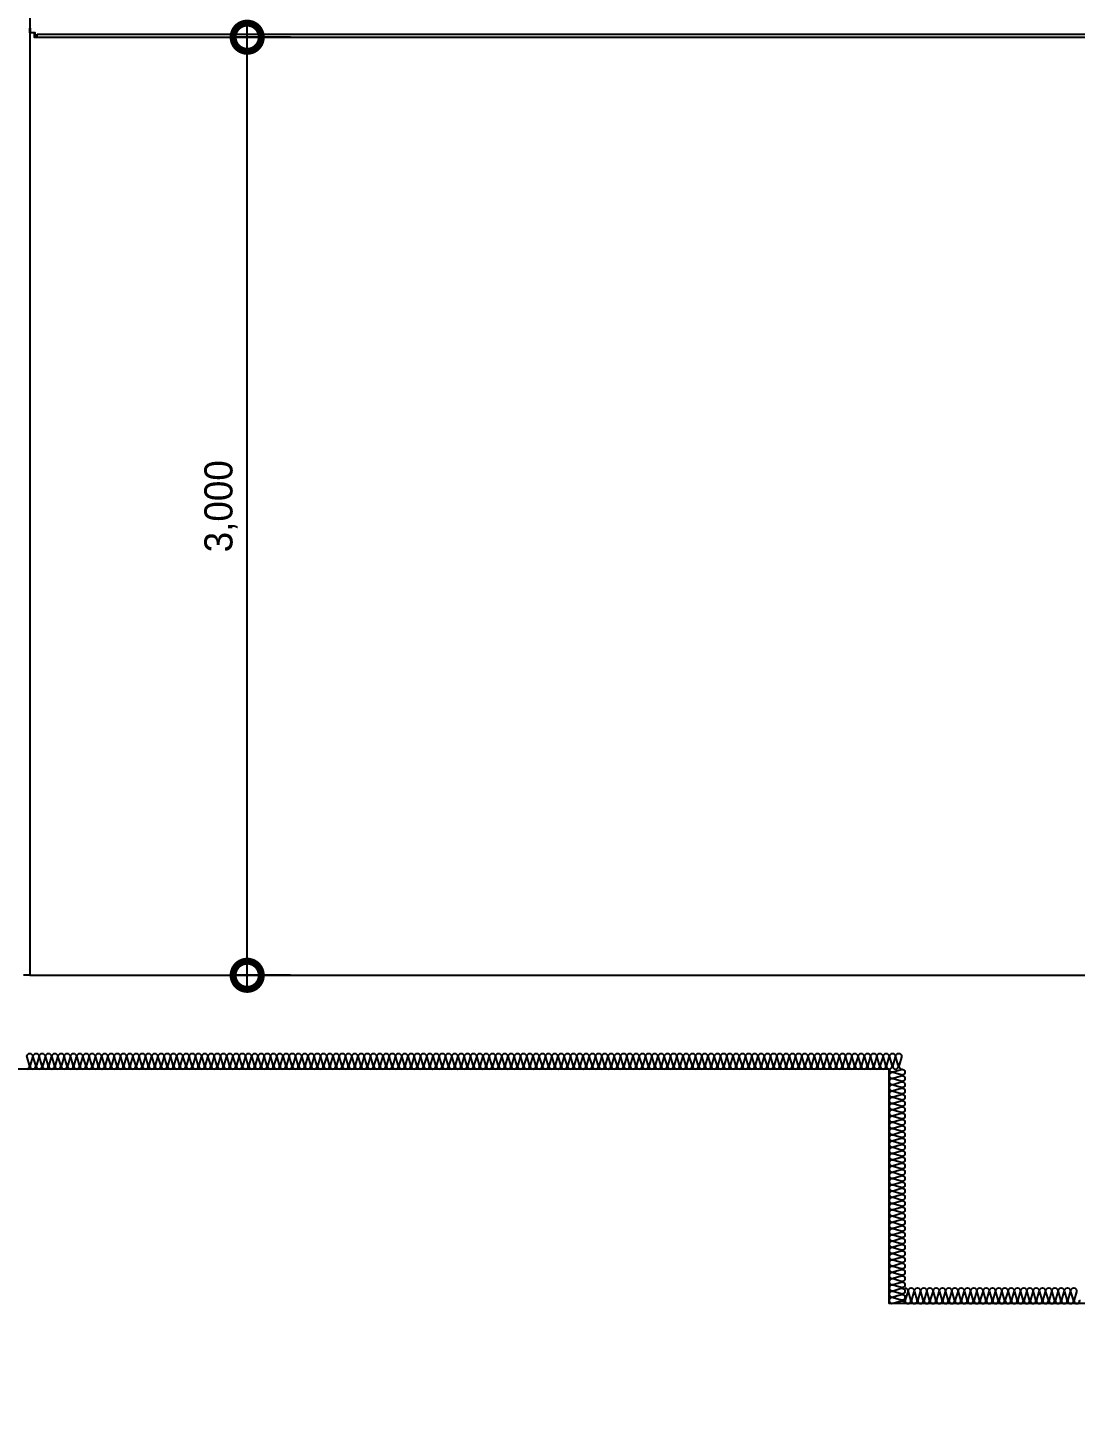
# Model space of a CAD drawing. Header units: millimetres. Extents: x 19868 to 801382, y -4805 to 85279.
# Drawn here: x 531732 to 535083, y 40875 to 45309 of the extents above; entities that cross this region are included whole.
import ezdxf

# ---------------------------------------------------------------- set-up
doc = ezdxf.new("R2010")
doc.units = ezdxf.units.MM
doc.header["$LTSCALE"] = 250
doc.layers.get('Defpoints').update_dxf_attribs({"color": 151})
for name, color, linetype in [('A-CEIL', 8, 'Continuous'), ('A-FIN', 6, 'Continuous'), ('A-WALL-D', 7, 'Continuous'), ('ISL', 251, 'Continuous'), ('MO-S', 3, 'Continuous')]:
    doc.layers.add(name, color=color, linetype=linetype)
doc.layers.add('CK', color=221, linetype='Continuous', plot=False)
doc.styles.add('Gdim', font='')
doc.styles.get('Gdim').set_extended_font_data('Dotum')
doc.dimstyles.new('Gdim50', dxfattribs={"dimscale": 30, "dimtxt": 3, "dimasz": 6, "dimexe": 1.5, "dimexo": 2, "dimgap": 1, "dimtad": 1, "dimdec": 0, "dimzin": 0, "dimdsep": 46, "dimlunit": 6, "dimtxsty": 'Gdim', "dimblk": 'DOTSMALL', "dimcen": 1.5, "dimdle": 1.5, "dimclrd": 256, "dimclre": 256, "dimclrt": 256, "dimazin": 0, "dimtfac": 1, "dimtdec": 0, "dimtix": 1, "dimtmove": 2, "dimatfit": 3, "dimldrblk": 'DOTSMALL', "dimfxl": 1.5, "dimtolj": 1, "dimtzin": 0, "dimlwd": -1, "dimlwe": -1, "dimarcsym": 1})

# ---------------------------------------------------------------- blocks, each defined once
blk = doc.blocks.new('_DotSmall')
at = {"color": 0, "linetype": 'ByBlock', "const_width": 0.5}
blk.add_lwpolyline([(-0.0625, 0, 1), (0.0625, 0, 1)], format="xyb", close=True, dxfattribs=at)
blk = doc.blocks.new('*D84')
at = {"layer": 'CK', "transparency": 16777216}
for p, q in [((532433.8, 42233.9), (532433.8, 45323.9)), ((532572.1, 45278.9), (532388.8, 45278.9)), ((532572.1, 42278.9), (532388.8, 42278.9))]:
    blk.add_line(p, q, dxfattribs=at)
at = {"layer": 'Defpoints', "color": 0, "transparency": 16777216}
for p in [(532433.8, 45278.9), (532632.1, 45278.9), (532632.1, 42278.9)]:
    blk.add_point(p, dxfattribs=at)
at = {"layer": 'CK', "transparency": 16777216, "xscale": 180, "yscale": 180, "zscale": 180}
for p, rotation in [((532433.8, 45278.9), 90), ((532433.8, 42278.9), 270)]:
    blk.add_blockref('_DotSmall', p, dxfattribs=dict(at, rotation=rotation))
at = {"layer": 'CK', "transparency": 16777216, "insert": (532350.1, 43778.9), "char_height": 90, "attachment_point": 5, "rotation": 90, "style": 'Gdim'}
blk.add_mtext('\\A1;3,000', dxfattribs=at)
blk = doc.blocks.new('*U129')
at = {"layer": 'A-WALL-D'}
for p, q in [((3316587.6, 478501.4), (3316587.6, 472011.4)), ((3316587.6, 472011.4), (3316567.6, 472011.4))]:
    blk.add_line(p, q, dxfattribs=at)

msp = doc.modelspace()

# ---------------------------------------------------------------- linework, layer by layer
at = {"layer": 'A-CEIL'}
for p, q in [((531761.3, 45288.9, 0), (538138.2, 45288.9, 0)), ((531761.3, 45278.9, 0), (538138.2, 45278.9, 0))]:
    msp.add_line(p, q, dxfattribs=at)
at = {"layer": 'A-FIN'}
msp.add_line((531738.2, 42278.9), (538038.2, 42278.9), dxfattribs=at)
at = {"layer": 'ISL'}
msp.add_line((531761.3, 45278.9), (531761.3, 45288.9), dxfattribs=at)
msp.add_lwpolyline([(538188.2, 41428.9), (537688.2, 41428.9), (537688.2, 41978.9), (535188.2, 41978.9), (535188.2, 41228.9), (534488.2, 41228.9), (534488.2, 41978.9), (528888.2, 41978.9), (528888.2, 41328.9), (528488.2, 41328.9), (528488.2, 42228.9), (528588.2, 42228.9), (528588.2, 42878.9), (522838.2, 42878.9), (522838.2, 42078.9), (523338.2, 42078.9), (523338.2, 41078.9), (522538.2, 41078.9), (522538.2, 41828.9), (511388.2, 41828.9), (511388.2, 41078.9), (511088.2, 41078.9), (511088.2, 34028.9), (511038.2, 34028.9)], dxfattribs=at)
for points in [[(531728.2, 41978.9, 0.509267), (531737, 41991.1), (531729.4, 42016.8, -1.372593), (531747, 42016.8), (531739.4, 41991.1, 0.509267), (531748.2, 41978.9, 0.509267), (531757, 41991.1), (531749.4, 42016.8, -1.372593), (531767, 42016.8), (531759.4, 41991.1, 0.509267), (531768.2, 41978.9, 0.509267), (531777, 41991.1), (531769.4, 42016.8, -1.372593), (531787, 42016.8), (531779.4, 41991.1, 0.509267), (531788.2, 41978.9, 0.509267), (531797, 41991.1), (531789.4, 42016.8, -1.372593), (531807, 42016.8), (531799.4, 41991.1, 0.509267), (531808.2, 41978.9, 0.509267), (531817, 41991.1), (531809.4, 42016.8, -1.372593), (531827, 42016.8), (531819.4, 41991.1, 0.509267), (531828.2, 41978.9, 0.509267), (531837, 41991.1), (531829.4, 42016.8, -1.372593), (531847, 42016.8), (531839.4, 41991.1, 0.509267), (531848.2, 41978.9, 0.509267), (531857, 41991.1), (531849.4, 42016.8, -1.372593), (531867, 42016.8), (531859.4, 41991.1, 0.509267), (531868.2, 41978.9, 0.509267), (531877, 41991.1), (531869.4, 42016.8, -1.372593), (531887, 42016.8), (531879.4, 41991.1, 0.509267), (531888.2, 41978.9, 0.509267), (531897, 41991.1), (531889.4, 42016.8, -1.372593), (531907, 42016.8), (531899.4, 41991.1, 0.509267), (531908.2, 41978.9, 0.509267), (531917, 41991.1), (531909.4, 42016.8, -1.372593), (531927, 42016.8), (531919.4, 41991.1, 0.509267), (531928.2, 41978.9, 0.509267), (531937, 41991.1), (531929.4, 42016.8, -1.372593), (531947, 42016.8), (531939.4, 41991.1, 0.509267), (531948.2, 41978.9, 0.509267), (531957, 41991.1), (531949.4, 42016.8, -1.372593), (531967, 42016.8), (531959.4, 41991.1, 0.509267), (531968.2, 41978.9, 0.509267), (531977, 41991.1), (531969.4, 42016.8, -1.372593), (531987, 42016.8), (531979.4, 41991.1, 0.509267), (531988.2, 41978.9, 0.509267), (531997, 41991.1), (531989.4, 42016.8, -1.372593), (532007, 42016.8), (531999.4, 41991.1, 0.509267), (532008.2, 41978.9, 0.509267), (532017, 41991.1), (532009.4, 42016.8, -1.372593), (532027, 42016.8), (532019.4, 41991.1, 0.509267), (532028.2, 41978.9, 0.509267), (532037, 41991.1), (532029.4, 42016.8, -1.372593), (532047, 42016.8), (532039.4, 41991.1, 0.509267), (532048.2, 41978.9, 0.509267), (532057, 41991.1), (532049.4, 42016.8, -1.372593), (532067, 42016.8), (532059.4, 41991.1, 0.509267), (532068.2, 41978.9, 0.509267), (532077, 41991.1), (532069.4, 42016.8, -1.372593), (532087, 42016.8), (532079.4, 41991.1, 0.509267), (532088.2, 41978.9, 0.509267), (532097, 41991.1), (532089.4, 42016.8, -1.372593), (532107, 42016.8), (532099.4, 41991.1, 0.509267), (532108.2, 41978.9, 0.509267), (532117, 41991.1), (532109.4, 42016.8, -1.372593), (532127, 42016.8), (532119.4, 41991.1, 0.509267), (532128.2, 41978.9, 0.509267), (532137, 41991.1), (532129.4, 42016.8, -1.372593), (532147, 42016.8), (532139.4, 41991.1, 0.509267), (532148.2, 41978.9, 0.509267), (532157, 41991.1), (532149.4, 42016.8, -1.372593), (532167, 42016.8), (532159.4, 41991.1, 0.509267), (532168.2, 41978.9, 0.509267), (532177, 41991.1), (532169.4, 42016.8, -1.372593), (532187, 42016.8), (532179.4, 41991.1, 0.509267), (532188.2, 41978.9, 0.509267), (532197, 41991.1), (532189.4, 42016.8, -1.372593), (532207, 42016.8), (532199.4, 41991.1, 0.509267), (532208.2, 41978.9, 0.509267), (532217, 41991.1), (532209.4, 42016.8, -1.372593), (532227, 42016.8), (532219.4, 41991.1, 0.509267), (532228.2, 41978.9, 0.509267), (532237, 41991.1), (532229.4, 42016.8, -1.372593), (532247, 42016.8), (532239.4, 41991.1, 0.509267), (532248.2, 41978.9, 0.509267), (532257, 41991.1), (532249.4, 42016.8, -1.372593), (532267, 42016.8), (532259.4, 41991.1, 0.509267), (532268.2, 41978.9, 0.509267), (532277, 41991.1), (532269.4, 42016.8, -1.372593), (532287, 42016.8), (532279.4, 41991.1, 0.509267), (532288.2, 41978.9, 0.509267), (532297, 41991.1), (532289.4, 42016.8, -1.372593), (532307, 42016.8), (532299.4, 41991.1, 0.509267), (532308.2, 41978.9, 0.509267), (532317, 41991.1), (532309.4, 42016.8, -1.372593), (532327, 42016.8), (532319.4, 41991.1, 0.509267), (532328.2, 41978.9, 0.509267), (532337, 41991.1), (532329.4, 42016.8, -1.372593), (532347, 42016.8), (532339.4, 41991.1, 0.509267), (532348.2, 41978.9, 0.509267), (532357, 41991.1), (532349.4, 42016.8, -1.372593), (532367, 42016.8), (532359.4, 41991.1, 0.509267), (532368.2, 41978.9, 0.509267), (532377, 41991.1), (532369.4, 42016.8, -1.372593), (532387, 42016.8), (532379.4, 41991.1, 0.509267), (532388.2, 41978.9, 0.509267), (532397, 41991.1), (532389.4, 42016.8, -1.372593), (532407, 42016.8), (532399.4, 41991.1, 0.509267), (532408.2, 41978.9, 0.509267), (532417, 41991.1), (532409.4, 42016.8, -1.372593), (532427, 42016.8), (532419.4, 41991.1, 0.509267), (532428.2, 41978.9, 0.509267), (532437, 41991.1), (532429.4, 42016.8, -1.372593), (532447, 42016.8), (532439.4, 41991.1, 0.509267), (532448.2, 41978.9, 0.509267), (532457, 41991.1), (532449.4, 42016.8, -1.372593), (532467, 42016.8), (532459.4, 41991.1, 0.509267), (532468.2, 41978.9, 0.509267), (532477, 41991.1), (532469.4, 42016.8, -1.372593), (532487, 42016.8), (532479.4, 41991.1, 0.509267), (532488.2, 41978.9, 0.509267), (532497, 41991.1), (532489.4, 42016.8, -1.372593), (532507, 42016.8), (532499.4, 41991.1, 0.509267), (532508.2, 41978.9, 0.509267), (532517, 41991.1), (532509.4, 42016.8, -1.372593), (532527, 42016.8), (532519.4, 41991.1, 0.509267), (532528.2, 41978.9, 0.509267), (532537, 41991.1), (532529.4, 42016.8, -1.372593), (532547, 42016.8), (532539.4, 41991.1, 0.509267), (532548.2, 41978.9, 0.509267), (532557, 41991.1), (532549.4, 42016.8, -1.372593), (532567, 42016.8), (532559.4, 41991.1, 0.509267), (532568.2, 41978.9, 0.509267), (532577, 41991.1), (532569.4, 42016.8, -1.372593), (532587, 42016.8), (532579.4, 41991.1, 0.509267), (532588.2, 41978.9, 0.509267), (532597, 41991.1), (532589.4, 42016.8, -1.372593), (532607, 42016.8), (532599.4, 41991.1, 0.509267), (532608.2, 41978.9, 0.509267), (532617, 41991.1), (532609.4, 42016.8, -1.372593), (532627, 42016.8), (532619.4, 41991.1, 0.509267), (532628.2, 41978.9, 0.509267), (532637, 41991.1), (532629.4, 42016.8, -1.372593), (532647, 42016.8), (532639.4, 41991.1, 0.509267), (532648.2, 41978.9, 0.509267), (532657, 41991.1), (532649.4, 42016.8, -1.372593), (532667, 42016.8), (532659.4, 41991.1, 0.509267), (532668.2, 41978.9, 0.509267), (532677, 41991.1), (532669.4, 42016.8, -1.372593), (532687, 42016.8), (532679.4, 41991.1, 0.509267), (532688.2, 41978.9, 0.509267), (532697, 41991.1), (532689.4, 42016.8, -1.372593), (532707, 42016.8), (532699.4, 41991.1, 0.509267), (532708.2, 41978.9, 0.509267), (532717, 41991.1), (532709.4, 42016.8, -1.372593), (532727, 42016.8), (532719.4, 41991.1, 0.509267), (532728.2, 41978.9, 0.509267), (532737, 41991.1), (532729.4, 42016.8, -1.372593), (532747, 42016.8), (532739.4, 41991.1, 0.509267), (532748.2, 41978.9, 0.509267), (532757, 41991.1), (532749.4, 42016.8, -1.372593), (532767, 42016.8), (532759.4, 41991.1, 0.509267), (532768.2, 41978.9, 0.509267), (532777, 41991.1), (532769.4, 42016.8, -1.372593), (532787, 42016.8), (532779.4, 41991.1, 0.509267), (532788.2, 41978.9, 0.509267), (532797, 41991.1), (532789.4, 42016.8, -1.372593), (532807, 42016.8), (532799.4, 41991.1, 0.509267), (532808.2, 41978.9, 0.509267), (532817, 41991.1), (532809.4, 42016.8, -1.372593), (532827, 42016.8), (532819.4, 41991.1, 0.509267), (532828.2, 41978.9, 0.509267), (532837, 41991.1), (532829.4, 42016.8, -1.372593), (532847, 42016.8), (532839.4, 41991.1, 0.509267), (532848.2, 41978.9, 0.509267), (532857, 41991.1), (532849.4, 42016.8, -1.372593), (532867, 42016.8), (532859.4, 41991.1, 0.509267), (532868.2, 41978.9, 0.509267), (532877, 41991.1), (532869.4, 42016.8, -1.372593), (532887, 42016.8), (532879.4, 41991.1, 0.509267), (532888.2, 41978.9, 0.509267), (532897, 41991.1), (532889.4, 42016.8, -1.372593), (532907, 42016.8), (532899.4, 41991.1, 0.509267), (532908.2, 41978.9, 0.509267), (532917, 41991.1), (532909.4, 42016.8, -1.372593), (532927, 42016.8), (532919.4, 41991.1, 0.509267), (532928.2, 41978.9, 0.509267), (532937, 41991.1), (532929.4, 42016.8, -1.372593), (532947, 42016.8), (532939.4, 41991.1, 0.509267), (532948.2, 41978.9, 0.509267), (532957, 41991.1), (532949.4, 42016.8, -1.372593), (532967, 42016.8), (532959.4, 41991.1, 0.509267), (532968.2, 41978.9, 0.509267), (532977, 41991.1), (532969.4, 42016.8, -1.372593), (532987, 42016.8), (532979.4, 41991.1, 0.509267), (532988.2, 41978.9, 0.509267), (532997, 41991.1), (532989.4, 42016.8, -1.372593), (533007, 42016.8), (532999.4, 41991.1, 0.509267), (533008.2, 41978.9, 0.509267), (533017, 41991.1), (533009.4, 42016.8, -1.372593), (533027, 42016.8), (533019.4, 41991.1, 0.509267), (533028.2, 41978.9, 0.509267), (533037, 41991.1), (533029.4, 42016.8, -1.372593), (533047, 42016.8), (533039.4, 41991.1, 0.509267), (533048.2, 41978.9, 0.509267), (533057, 41991.1), (533049.4, 42016.8, -1.372593), (533067, 42016.8), (533059.4, 41991.1, 0.509267), (533068.2, 41978.9, 0.509267), (533077, 41991.1), (533069.4, 42016.8, -1.372593), (533087, 42016.8), (533079.4, 41991.1, 0.509267), (533088.2, 41978.9, 0.509267), (533097, 41991.1), (533089.4, 42016.8, -1.372593), (533107, 42016.8), (533099.4, 41991.1, 0.509267), (533108.2, 41978.9, 0.509267), (533117, 41991.1), (533109.4, 42016.8, -1.372593), (533127, 42016.8), (533119.4, 41991.1, 0.509267), (533128.2, 41978.9, 0.509267), (533137, 41991.1), (533129.4, 42016.8, -1.372593), (533147, 42016.8), (533139.4, 41991.1, 0.509267), (533148.2, 41978.9, 0.509267), (533157, 41991.1), (533149.4, 42016.8, -1.372593), (533167, 42016.8), (533159.4, 41991.1, 0.509267), (533168.2, 41978.9, 0.509267), (533177, 41991.1), (533169.4, 42016.8, -1.372593), (533187, 42016.8), (533179.4, 41991.1, 0.509267), (533188.2, 41978.9, 0.509267), (533197, 41991.1), (533189.4, 42016.8, -1.372593), (533207, 42016.8), (533199.4, 41991.1, 0.509267), (533208.2, 41978.9, 0.509267), (533217, 41991.1), (533209.4, 42016.8, -1.372593), (533227, 42016.8), (533219.4, 41991.1, 0.509267), (533228.2, 41978.9, 0.509267), (533237, 41991.1), (533229.4, 42016.8, -1.372593), (533247, 42016.8), (533239.4, 41991.1, 0.509267), (533248.2, 41978.9, 0.509267), (533257, 41991.1), (533249.4, 42016.8, -1.372593), (533267, 42016.8), (533259.4, 41991.1, 0.509267), (533268.2, 41978.9, 0.509267), (533277, 41991.1), (533269.4, 42016.8, -1.372593), (533287, 42016.8), (533279.4, 41991.1, 0.509267), (533288.2, 41978.9, 0.509267), (533297, 41991.1), (533289.4, 42016.8, -1.372593), (533307, 42016.8), (533299.4, 41991.1, 0.509267), (533308.2, 41978.9, 0.509267), (533317, 41991.1), (533309.4, 42016.8, -1.372593), (533327, 42016.8), (533319.4, 41991.1, 0.509267), (533328.2, 41978.9, 0.509267), (533337, 41991.1), (533329.4, 42016.8, -1.372593), (533347, 42016.8), (533339.4, 41991.1, 0.509267), (533348.2, 41978.9, 0.509267), (533357, 41991.1), (533349.4, 42016.8, -1.372593), (533367, 42016.8), (533359.4, 41991.1, 0.509267), (533368.2, 41978.9, 0.509267), (533377, 41991.1), (533369.4, 42016.8, -1.372593), (533387, 42016.8), (533379.4, 41991.1, 0.509267), (533388.2, 41978.9, 0.509267), (533397, 41991.1), (533389.4, 42016.8, -1.372593), (533407, 42016.8), (533399.4, 41991.1, 0.509267), (533408.2, 41978.9, 0.509267), (533417, 41991.1), (533409.4, 42016.8, -1.372593), (533427, 42016.8), (533419.4, 41991.1, 0.509267), (533428.2, 41978.9, 0.509267), (533437, 41991.1), (533429.4, 42016.8, -1.372593), (533447, 42016.8), (533439.4, 41991.1, 0.509267), (533448.2, 41978.9, 0.509267), (533457, 41991.1), (533449.4, 42016.8, -1.372593), (533467, 42016.8), (533459.4, 41991.1, 0.509267), (533468.2, 41978.9, 0.509267), (533477, 41991.1), (533469.4, 42016.8, -1.372593), (533487, 42016.8), (533479.4, 41991.1, 0.509267), (533488.2, 41978.9, 0.509267), (533497, 41991.1), (533489.4, 42016.8, -1.372593), (533507, 42016.8), (533499.4, 41991.1, 0.509267), (533508.2, 41978.9, 0.509267), (533517, 41991.1), (533509.4, 42016.8, -1.372593), (533527, 42016.8), (533519.4, 41991.1, 0.509267), (533528.2, 41978.9, 0.509267), (533537, 41991.1), (533529.4, 42016.8, -1.372593), (533547, 42016.8), (533539.4, 41991.1, 0.509267), (533548.2, 41978.9, 0.509267), (533557, 41991.1), (533549.4, 42016.8, -1.372593), (533567, 42016.8), (533559.4, 41991.1, 0.509267), (533568.2, 41978.9, 0.509267), (533577, 41991.1), (533569.4, 42016.8, -1.372593), (533587, 42016.8), (533579.4, 41991.1, 0.509267), (533588.2, 41978.9, 0.509267), (533597, 41991.1), (533589.4, 42016.8, -1.372593), (533607, 42016.8), (533599.4, 41991.1, 0.509267), (533608.2, 41978.9, 0.509267), (533617, 41991.1), (533609.4, 42016.8, -1.372593), (533627, 42016.8), (533619.4, 41991.1, 0.509267), (533628.2, 41978.9, 0.509267), (533637, 41991.1), (533629.4, 42016.8, -1.372593), (533647, 42016.8), (533639.4, 41991.1, 0.509267), (533648.2, 41978.9, 0.509267), (533657, 41991.1), (533649.4, 42016.8, -1.372593), (533667, 42016.8), (533659.4, 41991.1, 0.509267), (533668.2, 41978.9, 0.509267), (533677, 41991.1), (533669.4, 42016.8, -1.372593), (533687, 42016.8), (533679.4, 41991.1, 0.509267), (533688.2, 41978.9, 0.509267), (533697, 41991.1), (533689.4, 42016.8, -1.372593), (533707, 42016.8), (533699.4, 41991.1, 0.509267), (533708.2, 41978.9, 0.509267), (533717, 41991.1), (533709.4, 42016.8, -1.372593), (533727, 42016.8), (533719.4, 41991.1, 0.509267), (533728.2, 41978.9, 0.509267), (533737, 41991.1), (533729.4, 42016.8, -1.372593), (533747, 42016.8), (533739.4, 41991.1, 0.509267), (533748.2, 41978.9, 0.509267), (533757, 41991.1), (533749.4, 42016.8, -1.372593), (533767, 42016.8), (533759.4, 41991.1, 0.509267), (533768.2, 41978.9, 0.509267), (533777, 41991.1), (533769.4, 42016.8, -1.372593), (533787, 42016.8), (533779.4, 41991.1, 0.509267), (533788.2, 41978.9, 0.509267), (533797, 41991.1), (533789.4, 42016.8, -1.372593), (533807, 42016.8), (533799.4, 41991.1, 0.509267), (533808.2, 41978.9, 0.509267), (533817, 41991.1), (533809.4, 42016.8, -1.372593), (533827, 42016.8), (533819.4, 41991.1, 0.509267), (533828.2, 41978.9, 0.509267), (533837, 41991.1), (533829.4, 42016.8, -1.372593), (533847, 42016.8), (533839.4, 41991.1, 0.509267), (533848.2, 41978.9, 0.509267), (533857, 41991.1), (533849.4, 42016.8, -1.372593), (533867, 42016.8), (533859.4, 41991.1, 0.509267), (533868.2, 41978.9, 0.509267), (533877, 41991.1), (533869.4, 42016.8, -1.372593), (533887, 42016.8), (533879.4, 41991.1, 0.509267), (533888.2, 41978.9, 0.509267), (533897, 41991.1), (533889.4, 42016.8, -1.372593), (533907, 42016.8), (533899.4, 41991.1, 0.509267), (533908.2, 41978.9, 0.509267), (533917, 41991.1), (533909.4, 42016.8, -1.372593), (533927, 42016.8), (533919.4, 41991.1, 0.509267), (533928.2, 41978.9, 0.509267), (533937, 41991.1), (533929.4, 42016.8, -1.372593), (533947, 42016.8), (533939.4, 41991.1, 0.509267), (533948.2, 41978.9, 0.509267), (533957, 41991.1), (533949.4, 42016.8, -1.372593), (533967, 42016.8), (533959.4, 41991.1, 0.509267), (533968.2, 41978.9, 0.509267), (533977, 41991.1), (533969.4, 42016.8, -1.372593), (533987, 42016.8), (533979.4, 41991.1, 0.509267), (533988.2, 41978.9, 0.509267), (533997, 41991.1), (533989.4, 42016.8, -1.372593), (534007, 42016.8), (533999.4, 41991.1, 0.509267), (534008.2, 41978.9, 0.509267), (534017, 41991.1), (534009.4, 42016.8, -1.372593), (534027, 42016.8), (534019.4, 41991.1, 0.509267), (534028.2, 41978.9, 0.509267), (534037, 41991.1), (534029.4, 42016.8, -1.372593), (534047, 42016.8), (534039.4, 41991.1, 0.509267), (534048.2, 41978.9, 0.509267), (534057, 41991.1), (534049.4, 42016.8, -1.372593), (534067, 42016.8), (534059.4, 41991.1, 0.509267), (534068.2, 41978.9, 0.509267), (534077, 41991.1), (534069.4, 42016.8, -1.372593), (534087, 42016.8), (534079.4, 41991.1, 0.509267), (534088.2, 41978.9, 0.509267), (534097, 41991.1), (534089.4, 42016.8, -1.372593), (534107, 42016.8), (534099.4, 41991.1, 0.509267), (534108.2, 41978.9, 0.509267), (534117, 41991.1), (534109.4, 42016.8, -1.372593), (534127, 42016.8), (534119.4, 41991.1, 0.509267), (534128.2, 41978.9, 0.509267), (534137, 41991.1), (534129.4, 42016.8, -1.372593), (534147, 42016.8), (534139.4, 41991.1, 0.509267), (534148.2, 41978.9, 0.509267), (534157, 41991.1), (534149.4, 42016.8, -1.372593), (534167, 42016.8), (534159.4, 41991.1, 0.509267), (534168.2, 41978.9, 0.509267), (534177, 41991.1), (534169.4, 42016.8, -1.372593), (534187, 42016.8), (534179.4, 41991.1, 0.509267), (534188.2, 41978.9, 0.509267), (534197, 41991.1), (534189.4, 42016.8, -1.372593), (534207, 42016.8), (534199.4, 41991.1, 0.509267), (534208.2, 41978.9, 0.509267), (534217, 41991.1), (534209.4, 42016.8, -1.372593), (534227, 42016.8), (534219.4, 41991.1, 0.509267), (534228.2, 41978.9, 0.509267), (534237, 41991.1), (534229.4, 42016.8, -1.372593), (534247, 42016.8), (534239.4, 41991.1, 0.509267), (534248.2, 41978.9, 0.509267), (534257, 41991.1), (534249.4, 42016.8, -1.372593), (534267, 42016.8), (534259.4, 41991.1, 0.509267), (534268.2, 41978.9, 0.509267), (534277, 41991.1), (534269.4, 42016.8, -1.372593), (534287, 42016.8), (534279.4, 41991.1, 0.509267), (534288.2, 41978.9, 0.509267), (534297, 41991.1), (534289.4, 42016.8, -1.372593), (534307, 42016.8), (534299.4, 41991.1, 0.509267), (534308.2, 41978.9, 0.509267), (534317, 41991.1), (534309.4, 42016.8, -1.372593), (534327, 42016.8), (534319.4, 41991.1, 0.509267), (534328.2, 41978.9, 0.509267), (534337, 41991.1), (534329.4, 42016.8, -1.372593), (534347, 42016.8), (534339.4, 41991.1, 0.509267), (534348.2, 41978.9, 0.509267), (534357, 41991.1), (534349.4, 42016.8, -1.372593), (534367, 42016.8), (534359.4, 41991.1, 0.509267), (534368.2, 41978.9, 0.509267), (534377, 41991.1), (534369.4, 42016.8, -1.372593), (534387, 42016.8), (534379.4, 41991.1, 0.509267), (534388.2, 41978.9, 0.509267), (534397, 41991.1), (534389.4, 42016.8, -1.372593), (534407, 42016.8), (534399.4, 41991.1, 0.509267), (534408.2, 41978.9, 0.509267), (534417, 41991.1), (534409.4, 42016.8, -1.372593), (534427, 42016.8), (534419.4, 41991.1, 0.509267), (534428.2, 41978.9, 0.509267), (534437, 41991.1), (534429.4, 42016.8, -1.372593), (534447, 42016.8), (534439.4, 41991.1, 0.509267), (534448.2, 41978.9, 0.509267), (534457, 41991.1), (534449.4, 42016.8, -1.372593), (534467, 42016.8), (534459.4, 41991.1, 0.509267), (534468.2, 41978.9, 0.509267), (534477, 41991.1), (534469.4, 42016.8, -1.372593), (534487, 42016.8), (534479.4, 41991.1, 0.509267), (534488.2, 41978.9, 0.509267), (534497, 41991.1), (534489.4, 42016.8, -1.372593), (534507, 42016.8), (534499.4, 41991.1, 0.509267), (534508.2, 41978.9, 0.509267), (534517, 41991.1), (534509.4, 42016.8, -1.372593), (534527, 42016.8), (534519.4, 41991.1, 0.509267), (534528.2, 41978.9)], [(534488.2, 41978.9, 0.509267), (534500.3, 41970.1), (534526.1, 41977.8, -1.372593), (534526.1, 41960.1), (534500.3, 41967.8, 0.509267), (534488.2, 41958.9, 0.509267), (534500.3, 41950.1), (534526.1, 41957.8, -1.372593), (534526.1, 41940.1), (534500.3, 41947.8, 0.509267), (534488.2, 41938.9, 0.509267), (534500.3, 41930.1), (534526.1, 41937.8, -1.372593), (534526.1, 41920.1), (534500.3, 41927.8, 0.509267), (534488.2, 41918.9, 0.509267), (534500.3, 41910.1), (534526.1, 41917.8, -1.372593), (534526.1, 41900.1), (534500.3, 41907.8, 0.509267), (534488.2, 41898.9, 0.509267), (534500.3, 41890.1), (534526.1, 41897.8, -1.372593), (534526.1, 41880.1), (534500.3, 41887.8, 0.509267), (534488.2, 41878.9, 0.509267), (534500.3, 41870.1), (534526.1, 41877.8, -1.372593), (534526.1, 41860.1), (534500.3, 41867.8, 0.509267), (534488.2, 41858.9, 0.509267), (534500.3, 41850.1), (534526.1, 41857.8, -1.372593), (534526.1, 41840.1), (534500.3, 41847.8, 0.509267), (534488.2, 41838.9, 0.509267), (534500.3, 41830.1), (534526.1, 41837.8, -1.372593), (534526.1, 41820.1), (534500.3, 41827.8, 0.509267), (534488.2, 41818.9, 0.509267), (534500.3, 41810.1), (534526.1, 41817.8, -1.372593), (534526.1, 41800.1), (534500.3, 41807.8, 0.509267), (534488.2, 41798.9, 0.509267), (534500.3, 41790.1), (534526.1, 41797.8, -1.372593), (534526.1, 41780.1), (534500.3, 41787.8, 0.509267), (534488.2, 41778.9, 0.509267), (534500.3, 41770.1), (534526.1, 41777.8, -1.372593), (534526.1, 41760.1), (534500.3, 41767.8, 0.509267), (534488.2, 41758.9, 0.509267), (534500.3, 41750.1), (534526.1, 41757.8, -1.372593), (534526.1, 41740.1), (534500.3, 41747.8, 0.509267), (534488.2, 41738.9, 0.509267), (534500.3, 41730.1), (534526.1, 41737.8, -1.372593), (534526.1, 41720.1), (534500.3, 41727.8, 0.509267), (534488.2, 41718.9, 0.509267), (534500.3, 41710.1), (534526.1, 41717.8, -1.372593), (534526.1, 41700.1), (534500.3, 41707.8, 0.509267), (534488.2, 41698.9, 0.509267), (534500.3, 41690.1), (534526.1, 41697.8, -1.372593), (534526.1, 41680.1), (534500.3, 41687.8, 0.509267), (534488.2, 41678.9, 0.509267), (534500.3, 41670.1), (534526.1, 41677.8, -1.372593), (534526.1, 41660.1), (534500.3, 41667.8, 0.509267), (534488.2, 41658.9, 0.509267), (534500.3, 41650.1), (534526.1, 41657.8, -1.372593), (534526.1, 41640.1), (534500.3, 41647.8, 0.509267), (534488.2, 41638.9, 0.509267), (534500.3, 41630.1), (534526.1, 41637.8, -1.372593), (534526.1, 41620.1), (534500.3, 41627.8, 0.509267), (534488.2, 41618.9, 0.509267), (534500.3, 41610.1), (534526.1, 41617.8, -1.372593), (534526.1, 41600.1), (534500.3, 41607.8, 0.509267), (534488.2, 41598.9, 0.509267), (534500.3, 41590.1), (534526.1, 41597.8, -1.372593), (534526.1, 41580.1), (534500.3, 41587.8, 0.509267), (534488.2, 41578.9, 0.509267), (534500.3, 41570.1), (534526.1, 41577.8, -1.372593), (534526.1, 41560.1), (534500.3, 41567.8, 0.509267), (534488.2, 41558.9, 0.509267), (534500.3, 41550.1), (534526.1, 41557.8, -1.372593), (534526.1, 41540.1), (534500.3, 41547.8, 0.509267), (534488.2, 41538.9, 0.509267), (534500.3, 41530.1), (534526.1, 41537.8, -1.372593), (534526.1, 41520.1), (534500.3, 41527.8, 0.509267), (534488.2, 41518.9, 0.509267), (534500.3, 41510.1), (534526.1, 41517.8, -1.372593), (534526.1, 41500.1), (534500.3, 41507.8, 0.509267), (534488.2, 41498.9, 0.509267), (534500.3, 41490.1), (534526.1, 41497.8, -1.372593), (534526.1, 41480.1), (534500.3, 41487.8, 0.509267), (534488.2, 41478.9, 0.509267), (534500.3, 41470.1), (534526.1, 41477.8, -1.372593), (534526.1, 41460.1), (534500.3, 41467.8, 0.509267), (534488.2, 41458.9, 0.509267), (534500.3, 41450.1), (534526.1, 41457.8, -1.372593), (534526.1, 41440.1), (534500.3, 41447.8, 0.509267), (534488.2, 41438.9, 0.509267), (534500.3, 41430.1), (534526.1, 41437.8, -1.372593), (534526.1, 41420.1), (534500.3, 41427.8, 0.509267), (534488.2, 41418.9, 0.509267), (534500.3, 41410.1), (534526.1, 41417.8, -1.372593), (534526.1, 41400.1), (534500.3, 41407.8, 0.509267), (534488.2, 41398.9, 0.509267), (534500.3, 41390.1), (534526.1, 41397.8, -1.372593), (534526.1, 41380.1), (534500.3, 41387.8, 0.509267), (534488.2, 41378.9, 0.509267), (534500.3, 41370.1), (534526.1, 41377.8, -1.372593), (534526.1, 41360.1), (534500.3, 41367.8, 0.509267), (534488.2, 41358.9, 0.509267), (534500.3, 41350.1), (534526.1, 41357.8, -1.372593), (534526.1, 41340.1), (534500.3, 41347.8, 0.509267), (534488.2, 41338.9, 0.509267), (534500.3, 41330.1), (534526.1, 41337.8, -1.372593), (534526.1, 41320.1), (534500.3, 41327.8, 0.509267), (534488.2, 41318.9, 0.509267), (534500.3, 41310.1), (534526.1, 41317.8, -1.372593), (534526.1, 41300.1), (534500.3, 41307.8, 0.509267), (534488.2, 41298.9, 0.509267), (534500.3, 41290.1), (534526.1, 41297.8, -1.372593), (534526.1, 41280.1), (534500.3, 41287.8, 0.509267), (534488.2, 41278.9, 0.509267), (534500.3, 41270.1), (534526.1, 41277.8, -1.372593), (534526.1, 41260.1), (534500.3, 41267.8, 0.509267), (534488.2, 41258.9, 0.509267), (534500.3, 41250.1), (534526.1, 41257.8, -1.372593), (534526.1, 41240.1), (534500.3, 41247.8, 0.509267), (534488.2, 41238.9, 0.509267), (534500.3, 41230.1), (534526.1, 41237.8, -0.508361), (534538.2, 41228.9, -0.508361)], [(534538.2, 41278.9, -0.509267), (534547, 41266.8), (534539.4, 41241.1, 1.372593), (534557, 41241.1), (534549.4, 41266.8, -0.509267), (534558.2, 41278.9, -0.509267), (534567, 41266.8), (534559.4, 41241.1, 1.372593), (534577, 41241.1), (534569.4, 41266.8, -0.509267), (534578.2, 41278.9, -0.509267), (534587, 41266.8), (534579.4, 41241.1, 1.372593), (534597, 41241.1), (534589.4, 41266.8, -0.509267), (534598.2, 41278.9, -0.509267), (534607, 41266.8), (534599.4, 41241.1, 1.372593), (534617, 41241.1), (534609.4, 41266.8, -0.509267), (534618.2, 41278.9, -0.509267), (534627, 41266.8), (534619.4, 41241.1, 1.372593), (534637, 41241.1), (534629.4, 41266.8, -0.509267), (534638.2, 41278.9, -0.509267), (534647, 41266.8), (534639.4, 41241.1, 1.372593), (534657, 41241.1), (534649.4, 41266.8, -0.509267), (534658.2, 41278.9, -0.509267), (534667, 41266.8), (534659.4, 41241.1, 1.372593), (534677, 41241.1), (534669.4, 41266.8, -0.509267), (534678.2, 41278.9, -0.509267), (534687, 41266.8), (534679.4, 41241.1, 1.372593), (534697, 41241.1), (534689.4, 41266.8, -0.509267), (534698.2, 41278.9, -0.509267), (534707, 41266.8), (534699.4, 41241.1, 1.372593), (534717, 41241.1), (534709.4, 41266.8, -0.509267), (534718.2, 41278.9, -0.509267), (534727, 41266.8), (534719.4, 41241.1, 1.372593), (534737, 41241.1), (534729.4, 41266.8, -0.509267), (534738.2, 41278.9, -0.509267), (534747, 41266.8), (534739.4, 41241.1, 1.372593), (534757, 41241.1), (534749.4, 41266.8, -0.509267), (534758.2, 41278.9, -0.509267), (534767, 41266.8), (534759.4, 41241.1, 1.372593), (534777, 41241.1), (534769.4, 41266.8, -0.509267), (534778.2, 41278.9, -0.509267), (534787, 41266.8), (534779.4, 41241.1, 1.372593), (534797, 41241.1), (534789.4, 41266.8, -0.509267), (534798.2, 41278.9, -0.509267), (534807, 41266.8), (534799.4, 41241.1, 1.372593), (534817, 41241.1), (534809.4, 41266.8, -0.509267), (534818.2, 41278.9, -0.509267), (534827, 41266.8), (534819.4, 41241.1, 1.372593), (534837, 41241.1), (534829.4, 41266.8, -0.509267), (534838.2, 41278.9, -0.509267), (534847, 41266.8), (534839.4, 41241.1, 1.372593), (534857, 41241.1), (534849.4, 41266.8, -0.509267), (534858.2, 41278.9, -0.509267), (534867, 41266.8), (534859.4, 41241.1, 1.372593), (534877, 41241.1), (534869.4, 41266.8, -0.509267), (534878.2, 41278.9, -0.509267), (534887, 41266.8), (534879.4, 41241.1, 1.372593), (534897, 41241.1), (534889.4, 41266.8, -0.509267), (534898.2, 41278.9, -0.509267), (534907, 41266.8), (534899.4, 41241.1, 1.372593), (534917, 41241.1), (534909.4, 41266.8, -0.509267), (534918.2, 41278.9, -0.509267), (534927, 41266.8), (534919.4, 41241.1, 1.372593), (534937, 41241.1), (534929.4, 41266.8, -0.509267), (534938.2, 41278.9, -0.509267), (534947, 41266.8), (534939.4, 41241.1, 1.372593), (534957, 41241.1), (534949.4, 41266.8, -0.509267), (534958.2, 41278.9, -0.509267), (534967, 41266.8), (534959.4, 41241.1, 1.372593), (534977, 41241.1), (534969.4, 41266.8, -0.509267), (534978.2, 41278.9, -0.509267), (534987, 41266.8), (534979.4, 41241.1, 1.372593), (534997, 41241.1), (534989.4, 41266.8, -0.509267), (534998.2, 41278.9, -0.509267), (535007, 41266.8), (534999.4, 41241.1, 1.372593), (535017, 41241.1), (535009.4, 41266.8, -0.509267), (535018.2, 41278.9, -0.509267), (535027, 41266.8), (535019.4, 41241.1, 1.372593), (535037, 41241.1), (535029.4, 41266.8, -0.509267), (535038.2, 41278.9, -0.509267), (535047, 41266.8), (535039.4, 41241.1, 1.372593), (535057, 41241.1), (535049.4, 41266.8, -0.509267), (535058.2, 41278.9, -0.509267), (535067, 41266.8), (535059.4, 41241.1, 1.372593), (535077, 41241.1), (535069.4, 41266.8, -0.509267), (535078.2, 41278.9, -0.509267), (535087, 41266.8), (535079.4, 41241.1, 1.372593), (535097, 41241.1)]]:
    msp.add_lwpolyline(points, format="xyb", dxfattribs=at)
at = {"layer": 'MO-S'}
msp.add_line((531743, 45300.1), (531734.9, 45300.1), dxfattribs=at)
msp.add_lwpolyline([(531738.2, 45307.7), (531739.4, 45307.7), (531739.4, 45293.9), (531754.4, 45293.9), (531754.4, 45278.9), (531768.2, 45278.9), (531768.2, 45277.7), (531753.2, 45277.7), (531753.2, 45292.7), (531738.2, 45292.7)], close=True, dxfattribs=at)

# ---------------------------------------------------------------- block references
at = {"layer": 'A-WALL-D'}
msp.add_blockref('*U129', (-2784849.4, -429732.5), dxfattribs=at)

# ---------------------------------------------------------------- dimensions: what is measured, and where the dimension line sits
at = {"layer": 'CK'}
dim = msp.add_linear_dim(base=(532433.8, 45278.9), p1=(532632.1, 42278.9), p2=(532632.1, 45278.9), angle=90, dimstyle='Gdim50', dxfattribs=at)
dim.commit()
dim.dimension.update_dxf_attribs({"geometry": '*D84', "text_midpoint": (532350.1, 43778.9)})

doc.saveas('drawing.dxf')
